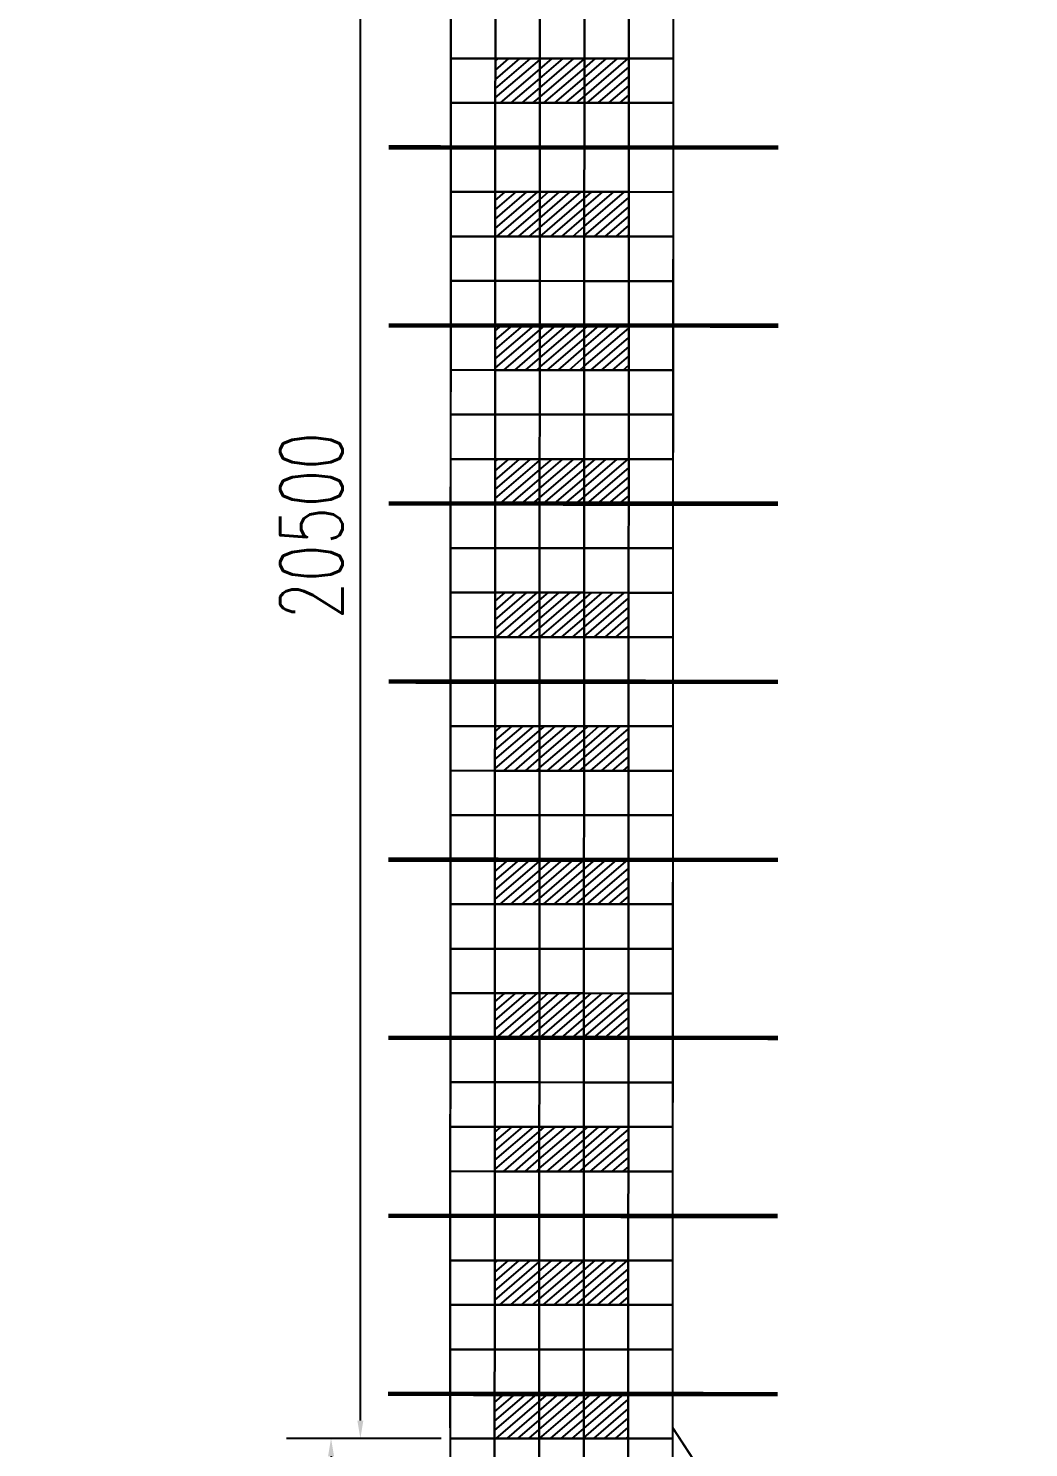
# Model space of a CAD drawing. Extents: x 833816 to 4746262, y -3629782 to -1973088.
# Drawn here: x 1996782 to 2008016, y -2186990 to -2171051 of the extents above; entities that cross this region are included whole.
import ezdxf

# ---------------------------------------------------------------- set-up
doc = ezdxf.new("R2010")
doc.units = 0
doc.header["$LTSCALE"] = 1000
doc.header["$MEASUREMENT"] = 0
doc.header["$PDMODE"] = 32
doc.layers.add('W-FLOAT_BOWL浮筒', color=253, linetype='Continuous')
doc.styles.add('STANDARD_T3', font='simplex.shx', dxfattribs={"width": 0.7, "bigfont": 'gbcbig.shx'})
doc.dimstyles.new('W&&200', dxfattribs={"dimtxt": 700, "dimasz": 200, "dimexe": 500, "dimexo": 600, "dimgap": 200, "dimtad": 1, "dimdec": 0, "dimzin": 0, "dimdsep": 46, "dimtxsty": 'STANDARD_T3', "dimcen": 0.09, "dimclrd": 1, "dimclre": 1, "dimclrt": 7, "dimazin": 2, "dimtfac": 1, "dimtdec": 0, "dimtix": 1, "dimtmove": 2, "dimatfit": 3, "dimfxl": 100, "dimtolj": 1, "dimtzin": 0, "dimarcsym": 0})

# ---------------------------------------------------------------- blocks, each defined once
blk = doc.blocks.new('浮筒')
at = {"layer": 'W-FLOAT_BOWL浮筒'}
blk.add_lwpolyline([(-230.422514301099, -268.1519436870731), (268.1519436870876, -230.4225143010844), (230.422514301099, 268.1519436870876), (-268.1519436870876, 230.422514301099)], close=True, dxfattribs=at)
blk = doc.blocks.new('*U218')
at = {"color": 2, "const_width": 50}
blk.add_lwpolyline([(-4374.935564219952, 0), (0, 0)], dxfattribs=at)
blk = doc.blocks.new('*U219')
at = {"color": 0, "linetype": 'ByBlock', "lineweight": -2, "transparency": 16777216}
for p in [(0, 0), (-1.224646799147353e-13, -2000), (-2.449293598294706e-13, -4000), (-3.673940397442059e-13, -6000), (-4.898587196589413e-13, -8000), (-6.123233995736766e-13, -10000), (-7.347880794884119e-13, -12000), (-8.572527594031472e-13, -14000), (-9.797174393178826e-13, -16000), (-1.102182119232618e-12, -18000), (-1.224646799147353e-12, -20000)]:
    blk.add_blockref('*U218', p, dxfattribs=at)
blk = doc.blocks.new('空格子')
at = {"layer": 'W-FLOAT_BOWL浮筒'}
h = blk.add_hatch(dxfattribs=at)
h.set_pattern_fill('ANSI31', color=256, scale=50)
h.set_pattern_definition([(45, (0, 0), (-56.12660075668221, 56.12660075668221), [])])
h.paths.add_polyline_path([(218.5956631333102, 262.5550514239585), (-279.9787948548328, 224.8256220379262), (-242.2493654687423, -273.7488359502167), (256.3250925194006, -236.0194065642427)])
blk.add_lwpolyline([(-242.2493654687423, -273.7488359502167), (256.3250925194006, -236.0194065642427), (218.5956631333102, 262.5550514239585), (-279.9787948548328, 224.8256220379262)], close=True, dxfattribs=at)
blk = doc.blocks.new('*D233')
at = {"color": 1, "lineweight": -2, "transparency": 16777216}
for p, q in [((2001418.803549293, -2166387.585707369), (2000010.955744991, -2166387.585707369)), ((2000510.955744991, -2186687.480793522), (2000510.955744991, -2166587.585707369)), ((2001418.803549293, -2186887.480793522), (2000010.955744991, -2186887.480793522))]:
    blk.add_line(p, q, dxfattribs=at)
at = {"color": 1, "transparency": 16777216}
for points in [[(2000477.622411658, -2166587.585707369), (2000544.289078324, -2166587.585707369), (2000510.955744991, -2166387.585707369)], [(2000477.622411658, -2186687.480793522), (2000544.289078324, -2186687.480793522), (2000510.955744991, -2186887.480793522)]]:
    blk.add_solid(points, dxfattribs=at)
at = {"layer": 'Defpoints', "color": 0, "transparency": 16777216}
for p in [(2000510.955744991, -2166387.585707369), (2002018.803549293, -2166387.585707369), (2002018.803549293, -2186887.480793522)]:
    blk.add_point(p, dxfattribs=at)
at = {"color": 7, "transparency": 16777216, "insert": (1999960.95574499, -2176637.533250446), "char_height": 700, "attachment_point": 5, "rotation": 90, "style": 'STANDARD_T3'}
blk.add_mtext('\\A1;20500', dxfattribs=at)
blk = doc.blocks.new('*D234')
at = {"color": 1, "lineweight": -2, "transparency": 16777216}
for p, q in [((2001418.803629024, -2186887.171475172), (1999681.540567456, -2186886.275862818)), ((2000181.437394897, -2187086.533601531), (2000168.239812032, -2212686.530199642)), ((2001405.399833926, -2212887.168020128), (1999668.136772359, -2212886.272407774))]:
    blk.add_line(p, q, dxfattribs=at)
at = {"color": 1, "transparency": 16777216}
for points in [[(2000148.104065994, -2187086.516417179), (2000214.770723801, -2187086.550785884), (2000181.540501013, -2186886.533628108)], [(2000134.906483128, -2212686.513015289), (2000201.573140936, -2212686.547383995), (2000168.136705916, -2212886.530173065)]]:
    blk.add_solid(points, dxfattribs=at)
at = {"layer": 'Defpoints', "color": 0, "transparency": 16777216}
for p in [(2002018.803549292, -2186887.480793521), (2000168.136705916, -2212886.530173065), (2002005.399754195, -2212887.477338477)]:
    blk.add_point(p, dxfattribs=at)
at = {"color": 7, "transparency": 16777216, "insert": (1999624.838676551, -2199886.248358768), "char_height": 700, "attachment_point": 5, "rotation": 89.97046227220912, "style": 'STANDARD_T3'}
blk.add_mtext('\\A1;26000', dxfattribs=at)

msp = doc.modelspace()

# ---------------------------------------------------------------- linework, layer by layer
at = {"color": 1}
for points in [[(2001472.565084227, -2319960.253148321), (1988686.300181093, -2319960.253148333), (1981980.024437482, -2310402.999124704), (1990708.424239668, -2304262.936555795), (1988640.825733412, -2282843.316296522), (1999780.346498261, -2256150.701758822), (1999781.538423849, -2217928.802886933), (2008006.79287955, -2210186.70819954), (2008015.709567152, -2192890.573179661), (2004018.864928955, -2186768.932487597), (2004030.160104888, -2164859.127450847)], [(2001529.765206201, -2165624.487400206), (2001505.407185333, -2212872.931727569), (1997281.58507684, -2216848.642252123), (1997279.911598273, -2255595.920230066), (1986086.148908588, -2282474.847185777), (1988078.600636117, -2303056.302303956), (1973589.468523266, -2313248.79803723), (1982549.183742765, -2326013.027284458), (1987602.662454053, -2322460.253148334), (2001472.565084229, -2322460.253148321), (2001472.565084227, -2319960.253148321)]]:
    msp.add_lwpolyline(points, dxfattribs=at)
at = {"color": 5}
for points in [[(2004018.864930349, -2186768.932489732), (2004030.160104888, -2164859.127450847)], [(2001518.864598134, -2186768.932489732), (2001529.765206201, -2165624.487400206)]]:
    msp.add_lwpolyline(points, dxfattribs=at)
at = {"color": 6}
for points in [[(2001518.864598134, -2186768.932489732), (2001505.40718646, -2212872.931726509)], [(2005135.648433932, -2212889.198715654), (2008006.79287955, -2210186.70819954), (2008006.79287955, -2192876.91621708), (2004018.864930349, -2186768.932489732)]]:
    msp.add_lwpolyline(points, dxfattribs=at)

# ---------------------------------------------------------------- block references
for name, p, rotation in [('*U219', (2005208.139586515, -2166389.22990787), 359.9704622717815), ('空格子', (2002288.883239922, -2171632.92950638), 355.6428745828316), ('空格子', (2002788.88317348, -2171633.187271676), 355.6428745828316), ('空格子', (2003288.883107038, -2171633.44503697), 355.6428745828316), ('空格子', (2002288.109944039, -2173132.929307052), 355.6428745828316), ('空格子', (2002788.109877598, -2173133.187072348), 355.6428745828316), ('空格子', (2003288.109811154, -2173133.444837642), 355.6428745828316), ('空格子', (2002287.336648156, -2174632.929107724), 355.6428745828316), ('空格子', (2002787.336581715, -2174633.18687302), 355.6428745828316), ('空格子', (2003287.336515273, -2174633.444638314), 355.6428745828316), ('空格子', (2002286.563352273, -2176132.928908396), 355.6428745828316), ('空格子', (2002786.563285832, -2176133.186673692), 355.6428745828316), ('空格子', (2003286.563219389, -2176133.444438985), 355.6428745828316), ('空格子', (2002285.79005639, -2177632.928709069), 355.6428745828316), ('空格子', (2002785.78998995, -2177633.186474364), 355.6428745828316), ('空格子', (2003285.789923507, -2177633.444239658), 355.6428745828316), ('空格子', (2002285.016760508, -2179132.928509741), 355.6428745828316), ('空格子', (2002785.016694067, -2179133.186275037), 355.6428745828316), ('空格子', (2003285.016627624, -2179133.44404033), 355.6428745828316), ('空格子', (2002284.243464626, -2180632.928310412), 355.6428745828316), ('空格子', (2002784.243398184, -2180633.186075708), 355.6428745828316), ('空格子', (2003284.243331741, -2180633.443841002), 355.6428745828316), ('空格子', (2002283.470168743, -2182132.928111074), 355.6428745828316), ('空格子', (2002783.470102302, -2182133.18587637), 355.6428745828316), ('空格子', (2003283.470035859, -2182133.443641664), 355.6428745828316), ('空格子', (2002282.696872882, -2183632.927911755), 355.6428745828316), ('空格子', (2002782.696806441, -2183633.18567705), 355.6428745828316), ('空格子', (2003282.696739997, -2183633.443442344), 355.6428745828316), ('空格子', (2002281.923577075, -2185132.927712425), 355.6428745828316), ('空格子', (2002781.923510634, -2185133.185477722), 355.6428745828316), ('空格子', (2003281.923444191, -2185133.443243016), 355.6428745828316), ('空格子', (2002281.150281191, -2186632.927513098), 355.6428745828316), ('空格子', (2002781.15021475, -2186633.185278394), 355.6428745828316), ('空格子', (2003281.150148307, -2186633.443043688), 355.6428745828316)]:
    msp.add_blockref(name, p, dxfattribs=dict(rotation=rotation))
at = {"layer": 'W-FLOAT_BOWL浮筒', "rotation": 355.6428745829285}
for p in [(2001776.923189293, -2171137.354003817), (2002276.923122853, -2171137.611769113), (2002776.923056411, -2171137.86953441), (2003276.922989968, -2171138.127299702), (2003776.922923522, -2171138.385064995), (2001776.665423997, -2171637.353937374), (2003776.665158227, -2171638.384998553), (2001776.407658705, -2172137.353870931), (2002276.407592264, -2172137.611636228), (2002776.407525823, -2172137.869401523), (2003276.407459379, -2172138.127166817), (2003776.407392932, -2172138.384932109), (2001776.149893409, -2172637.353804488), (2002276.14982697, -2172637.611569786), (2002776.149760529, -2172637.869335082), (2003276.149694085, -2172638.127100374), (2003776.149627638, -2172638.384865666), (2001775.892128115, -2173137.353738043), (2003775.891862343, -2173138.384799225), (2001775.63436282, -2173637.353671602), (2002275.63429638, -2173637.6114369), (2002775.63422994, -2173637.869202194), (2003275.634163497, -2173638.12696749), (2003775.634097049, -2173638.38473278), (2001775.376597526, -2174137.353605158), (2002275.376531086, -2174137.611370459), (2002775.376464647, -2174137.869135754), (2003275.376398202, -2174138.126901047), (2003775.376331754, -2174138.384666336), (2001775.11883223, -2174637.353538717), (2003775.11856646, -2174638.384599895), (2001774.861066935, -2175137.353472274), (2002274.861000497, -2175137.611237572), (2002774.860934057, -2175137.869002867), (2003274.860867613, -2175138.126768162), (2003774.860801165, -2175138.384533451), (2001774.603301641, -2175637.35340583), (2002274.603235204, -2175637.61117113), (2002774.603168763, -2175637.868936426), (2003274.603102319, -2175638.12670172), (2003774.603035871, -2175638.384467008), (2001774.345536347, -2176137.353339388), (2003774.345270574, -2176138.384400567), (2001774.087771052, -2176637.353272945), (2002274.087704615, -2176637.611038244), (2002774.087638175, -2176637.868803539), (2003274.087571731, -2176638.126568834), (2003774.08750528, -2176638.384334123), (2001773.830005757, -2177137.353206502), (2002273.829939321, -2177137.610971803), (2002773.829872881, -2177137.868737098), (2003273.829806437, -2177138.126502391), (2003773.829739986, -2177138.38426768), (2001773.572240463, -2177637.353140058), (2003773.571974691, -2177638.384201237), (2001773.31447517, -2178137.353073616), (2002273.314408733, -2178137.610838917), (2002773.314342292, -2178137.868604211), (2003273.314275848, -2178138.126369507), (2003773.314209397, -2178138.384134794), (2001773.056709875, -2178637.353007173), (2002273.056643439, -2178637.610772474), (2002773.056576998, -2178637.86853777), (2003273.056510554, -2178638.126303064), (2003773.056444103, -2178638.38406835), (2001772.79894458, -2179137.352940731), (2003772.798678807, -2179138.384001908), (2001772.541179285, -2179637.352874287), (2002272.54111285, -2179637.610639588), (2002772.541046409, -2179637.868404882), (2003272.540979966, -2179638.126170178), (2003772.540913512, -2179638.383935465), (2001772.28341399, -2180137.352807843), (2002272.283347556, -2180137.610573147), (2002772.283281115, -2180137.868338442), (2003272.283214671, -2180138.126103735), (2003772.283148218, -2180138.383869022), (2001772.025648696, -2180637.352741402), (2003772.025382925, -2180638.383802579), (2001771.7678834, -2181137.352674957), (2002271.767816968, -2181137.61044026), (2002771.767750526, -2181137.868205556), (2003271.767684083, -2181138.125970849), (2003771.76761763, -2181138.383736135), (2001771.510118108, -2181637.352608514), (2002271.510051675, -2181637.610373808), (2002771.509985233, -2181637.868139104), (2003271.509918789, -2181638.125904397), (2003771.509852334, -2181638.383669693), (2001771.252352813, -2182137.352542073), (2003771.252087039, -2182138.38360325), (2001770.994587517, -2182637.352475629), (2002270.994521085, -2182637.610240922), (2002770.994454644, -2182637.868006217), (2003270.994388201, -2182638.125771512), (2003770.994321745, -2182638.383536807), (2001770.736822224, -2183137.352409185), (2002270.736755813, -2183137.610174488), (2002770.736689371, -2183137.867939784), (2003270.736622927, -2183138.125705078), (2003770.736556451, -2183138.383470364), (2001770.479056927, -2183637.352342744), (2003770.478791156, -2183638.383403923), (2001770.221291634, -2184137.3522763), (2002270.221225224, -2184137.610041602), (2002770.221158782, -2184137.867806898), (2003270.221092338, -2184138.125572192), (2003770.221025862, -2184138.383337478), (2001769.963526339, -2184637.352209858), (2002269.963460005, -2184637.60997516), (2002769.963393565, -2184637.867740455), (2003269.963327121, -2184638.125505749), (2003769.963260566, -2184638.383271036), (2001769.705761044, -2185137.352143414), (2003769.705495274, -2185138.383204593), (2001769.447995751, -2185637.352076971), (2002269.447929415, -2185637.609842274), (2002769.447862976, -2185637.867607569), (2003269.447796531, -2185638.125372863), (2003769.447729977, -2185638.383138148), (2001769.190230455, -2186137.352010528), (2002269.190164122, -2186137.609775832), (2002769.190097682, -2186137.867541127), (2003269.190031237, -2186138.125306421), (2003769.189964683, -2186138.383071706), (2001768.932465161, -2186637.351944086), (2003768.932199389, -2186638.383005263), (2001768.674699867, -2187137.351877642), (2002268.674633534, -2187137.609642947), (2002768.674567092, -2187137.867408241), (2003268.674500649, -2187138.125173536), (2003768.674434094, -2187138.382938821)]:
    msp.add_blockref('浮筒', p, dxfattribs=at)

# ---------------------------------------------------------------- dimensions: what is measured, and where the dimension line sits
for p2, distance, picture, middle in [((2002018.803549292, -2166387.585707368), 1507.8478043009527, '*D233', (1999960.95574499, -2176637.533250446)), ((2002005.399754195, -2212887.477338477), -1837.263292425483, '*D234', (1999624.838676551, -2199886.248358768))]:
    dim = msp.add_aligned_dim(p1=(2002018.803549292, -2186887.480793521), p2=p2, distance=distance, dimstyle='W&&200')
    dim.commit()
    dim.dimension.update_dxf_attribs({"geometry": picture, "text_midpoint": middle})

doc.saveas('drawing.dxf')
